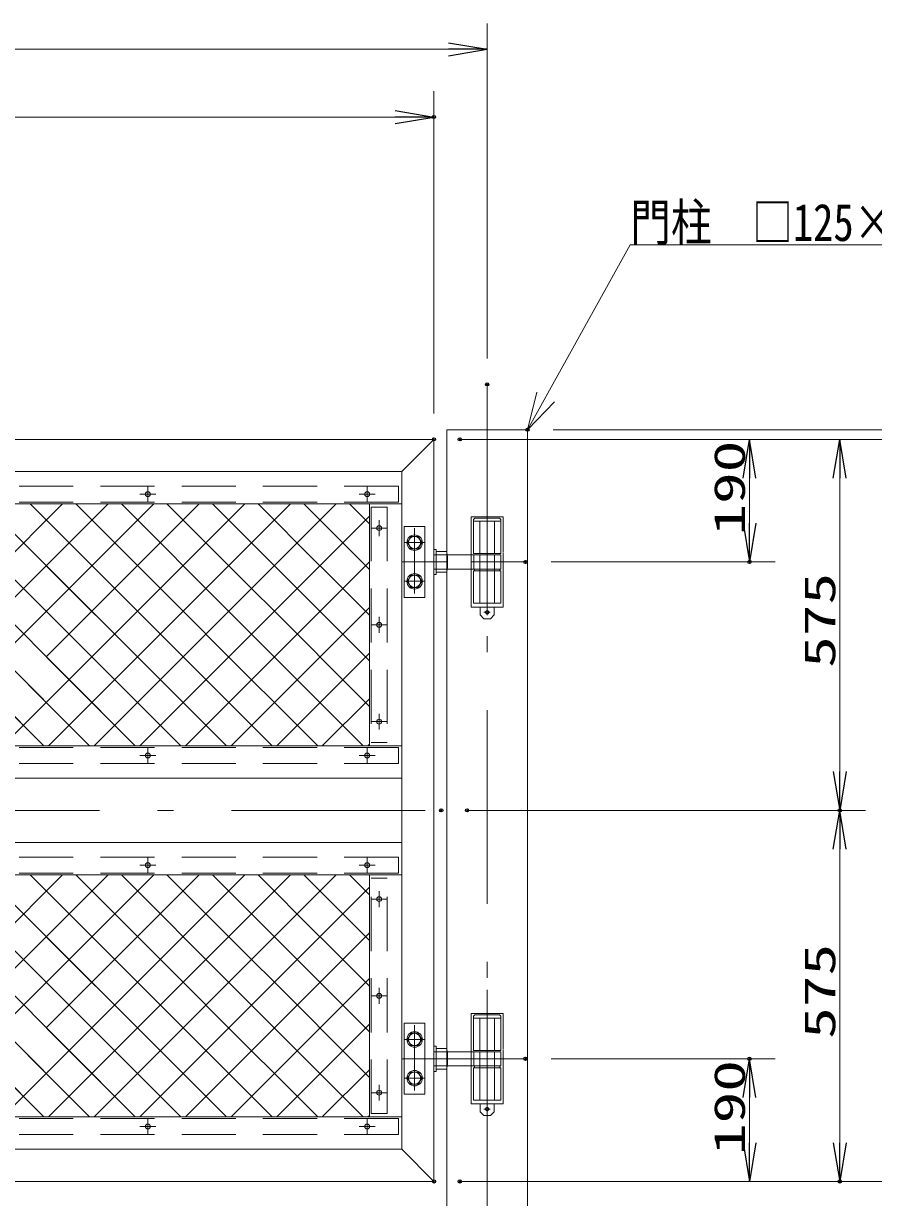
# Model space of a CAD drawing. Units: millimetres, scale not verified. Extents: x -4200 to 4200, y -2970 to 2970.
# Drawn here: x 55 to 1372, y -1298 to 522 of the extents above; entities that cross this region are included whole.
import ezdxf
from ezdxf.enums import TextEntityAlignment as Align

# ---------------------------------------------------------------- set-up
doc = ezdxf.new("R2010")
doc.units = ezdxf.units.MM
doc.header["$LTSCALE"] = 10
doc.header["$PDMODE"] = 32
doc.header["$PDSIZE"] = 5
doc.linetypes.add('USER1', pattern=[50.5, 30, -9, 2.5, -9])
doc.linetypes.add('USER2', pattern=[12.6, 8.4, -4.2])
for name, color, linetype, lineweight in [('0-0_2', 4, 'Continuous', 18), ('0-1_0', 7, 'Continuous', 25), ('0-3_30', 3, 'USER1', 9), ('0-4_6', 7, 'Continuous', 9), ('0-8_23', 7, 'USER2', 9), ('0-9_1', 7, 'Continuous', 9), ('0-C_16', 7, 'Continuous', 9), ('0-D_4', 7, 'USER2', 9), ('0-E_24', 7, 'Continuous', 9), ('0-F_20', 7, 'Continuous', 9), ('1-6_8', 6, 'Continuous', 9), ('1-8_2網', 2, 'Continuous', 25)]:
    doc.layers.add(name, color=color, linetype=linetype, lineweight=lineweight)
doc.layers.add('0-2_Defpoints', color=7, linetype='Continuous')
doc.styles.add('ＭＳ ゴシック', font='')
doc.styles.get('ＭＳ ゴシック').set_extended_font_data('MS Gothic')

# ---------------------------------------------------------------- blocks, each defined once
blk = doc.blocks.new('_OPEN')
at = {"layer": '0-1_0'}
blk.add_line((-10, 1.667), (0, 0), dxfattribs=at)
blk.add_lwpolyline([(-10, -1.667), (0, 0), (-10, 0)], dxfattribs=at)

msp = doc.modelspace()

# ---------------------------------------------------------------- linework, layer by layer
at = {"layer": '0-0_2'}
for p, q in [((773.34, 2.6), (773.34, 521.91)), ((713.34, 481.91), (-3166.66, 481.91)), ((690.84, -82.65), (690.84, 416.91)), ((-1156.16, 376.91), (630.84, 376.91)), ((875.84, -107.65), (1639.89, -107.65)), ((875.84, -107.65), (1766.89, -107.65)), ((730.84, -122.65), (1499.89, -122.65)), ((730.84, -122.65), (1639.89, -122.65)), ((770.84, -122.65), (1219.89, -122.65)), ((770.84, -122.65), (1359.89, -122.65)), ((770.84, -122.65), (1639.89, -122.65)), ((1179.89, -182.65), (1179.89, -252.65)), ((1319.89, -182.65), (1319.89, -637.65)), ((872.57, -312.65), (1219.89, -312.65)), ((742.12, -697.65), (1359.89, -697.65)), ((782.12, -697.65), (1359.89, -697.65)), ((1319.89, -757.65), (1319.89, -1212.65)), ((872.57, -1082.65), (1219.89, -1082.65)), ((1179.89, -1212.65), (1179.89, -1142.65)), ((730.84, -1272.65), (1499.89, -1272.65)), ((730.84, -1272.65), (1499.89, -1272.65)), ((770.84, -1272.65), (1219.89, -1272.65)), ((770.84, -1272.65), (1359.89, -1272.65))]:
    msp.add_line(p, q, dxfattribs=at)
at = {"layer": '0-0_2', "lineweight": 9}
for p, q in [((640.84, -1172.65), (-1166.16, -1172.65)), ((640.84, -1222.65), (-1166.16, -1222.65)), ((690.84, -1272.65), (-1216.16, -1272.65))]:
    msp.add_line(p, q, dxfattribs=at)
at = {"layer": '0-2_Defpoints'}
for p in [(690.84, 376.91), (773.34, -37.4), (835.84, -107.65), (690.84, -122.65), (690.84, -122.65), (730.84, -122.65), (832.57, -312.65), (1179.89, -312.65), (702.12, -697.65), (742.12, -697.65), (1319.89, -697.65), (832.57, -1082.65), (1179.89, -1082.65), (690.84, -1272.65), (730.84, -1272.65), (730.84, -1272.65), (1319.89, -1272.65)]:
    msp.add_point(p, dxfattribs=at)
at = {"layer": '0-3_30'}
for p, q in [((773.34, -37.4), (773.34, -1847.34)), ((247.34, -219.95), (247.34, -195.34)), ((587.34, -219.95), (587.34, -195.34)), ((259.64, -207.65), (235.03, -207.65)), ((599.64, -207.65), (575.03, -207.65)), ((605.84, -272.45), (605.84, -247.84)), ((618.14, -260.15), (593.53, -260.15)), ((605.84, -422.45), (605.84, -397.84)), ((618.14, -410.15), (593.53, -410.15)), ((618.14, -410.15), (593.53, -410.15)), ((618.14, -560.15), (593.53, -560.15)), ((605.84, -547.84), (605.84, -572.45)), ((247.34, -600.34), (247.34, -624.95)), ((587.34, -600.34), (587.34, -624.95)), ((259.64, -612.65), (235.03, -612.65)), ((599.64, -612.65), (575.03, -612.65)), ((-3157.8, -697.65), (702.12, -697.65)), ((247.34, -794.95), (247.34, -770.34)), ((587.34, -794.95), (587.34, -770.34)), ((259.64, -782.65), (235.03, -782.65)), ((599.64, -782.65), (575.03, -782.65)), ((618.14, -835.15), (593.53, -835.15)), ((605.84, -847.45), (605.84, -822.84)), ((605.84, -997.45), (605.84, -972.84)), ((618.14, -985.15), (593.53, -985.15)), ((618.14, -985.15), (593.53, -985.15)), ((605.84, -1122.84), (605.84, -1147.45)), ((618.14, -1135.15), (593.53, -1135.15)), ((247.34, -1175.34), (247.34, -1199.95)), ((587.34, -1175.34), (587.34, -1199.95)), ((259.64, -1187.65), (235.03, -1187.65)), ((599.64, -1187.65), (575.03, -1187.65))]:
    msp.add_line(p, q, dxfattribs=at)
at = {"layer": '0-4_6'}
for p, q in [((710.84, -107.65), (710.84, -1672.65)), ((710.84, -107.65), (835.84, -107.65)), ((835.84, -107.65), (835.84, -1672.65))]:
    msp.add_line(p, q, dxfattribs=at)
at = {"layer": '0-8_23', "linetype": 'Continuous'}
for p, q in [((640.84, -206.38), (640.84, -312.65)), ((835.84, -206.38), (835.84, -426.05)), ((640.84, -312.65), (640.84, -426.05)), ((640.84, -976.38), (640.84, -1082.65)), ((835.84, -976.38), (835.84, -1196.05)), ((640.84, -1082.65), (640.84, -1196.05)), ((710.84, -1099.95), (710.84, -1196.05)), ((690.84, -1117.65), (690.84, -1196.05))]:
    msp.add_line(p, q, dxfattribs=at)
at = {"layer": '0-9_1'}
for p, q in [((835.84, -107.65), (850.46, -49.46)), ((835.84, -107.65), (877.6, -64.56)), ((-1216.16, -122.65), (690.84, -122.65)), ((-1166.16, -172.65), (640.84, -172.65)), ((-1166.16, -222.65), (640.84, -222.65))]:
    msp.add_line(p, q, dxfattribs=at)
msp.add_lwpolyline([(835.84, -107.65), (995.19, 178.61), (1625.19, 178.61)], dxfattribs=at)
for centre in [(247.34, -207.65), (587.34, -207.65), (605.84, -260.15), (605.84, -410.15), (605.84, -560.15), (247.34, -612.65), (587.34, -612.65), (247.34, -782.65), (587.34, -782.65), (605.84, -835.15), (605.84, -985.15), (605.84, -1135.15), (247.34, -1187.65), (587.34, -1187.65)]:
    msp.add_circle(centre, 3.75, dxfattribs=at)
at = {"layer": '0-C_16'}
for p, q in [((640.84, -597.65), (-1166.16, -597.65)), ((640.84, -647.65), (-1166.16, -647.65)), ((640.84, -747.65), (-948.69, -747.65)), ((640.84, -797.65), (-1166.16, -797.65))]:
    msp.add_line(p, q, dxfattribs=at)
at = {"layer": '0-D_4', "linetype": 'Continuous'}
for p, q in [((690.84, -122.65), (690.84, -1272.65)), ((640.84, -172.65), (640.84, -1222.65)), ((590.84, -222.65), (590.84, -597.65)), ((590.84, -797.65), (590.84, -1172.65)), ((690.84, -1124.65), (690.84, -1272.65))]:
    msp.add_line(p, q, dxfattribs=at)
at = {"layer": '0-D_4'}
for p, q in [((635.79, -195.15), (-1161.16, -195.15)), ((635.79, -195.15), (635.79, -220.15)), ((635.79, -220.15), (-1161.16, -220.15)), ((593.34, -227.65), (593.34, -592.65)), ((618.34, -227.65), (593.34, -227.65)), ((618.34, -227.65), (618.34, -592.65)), ((635.79, -600.15), (-1161.16, -600.15)), ((618.34, -592.65), (593.34, -592.65)), ((635.79, -625.15), (635.79, -600.15)), ((635.79, -625.15), (-1161.16, -625.15)), ((635.79, -770.15), (-1161.16, -770.15)), ((635.79, -770.15), (635.79, -795.15)), ((635.79, -795.15), (-1161.16, -795.15)), ((593.34, -1167.65), (593.34, -802.65)), ((618.34, -802.65), (593.34, -802.65)), ((618.34, -1167.65), (618.34, -802.65)), ((635.79, -1175.15), (-1161.16, -1175.15)), ((618.34, -1167.65), (593.34, -1167.65)), ((635.79, -1200.15), (635.79, -1175.15)), ((635.79, -1200.15), (-1161.16, -1200.15))]:
    msp.add_line(p, q, dxfattribs=at)
at = {"layer": '0-E_24', "linetype": 'USER2'}
for p, q in [((773.34, -277.65), (773.34, -347.65)), ((832.57, -312.65), (655.44, -312.65)), ((773.34, -1047.65), (773.34, -1117.65)), ((832.57, -1082.65), (651.44, -1082.65))]:
    msp.add_line(p, q, dxfattribs=at)
at = {"layer": '0-E_24'}
for p, q in [((773.34, -975.88), (773.34, -1195.55)), ((773.34, -978.88), (773.34, -1198.55)), ((773.34, -978.88), (773.34, -1198.55)), ((832.57, -1082.65), (651.44, -1082.65))]:
    msp.add_line(p, q, dxfattribs=at)
at = {"layer": '0-F_20'}
for p, q in [((640.84, -172.65), (690.84, -122.65)), ((640.84, -1222.65), (690.84, -1272.65))]:
    msp.add_line(p, q, dxfattribs=at)
at = {"layer": '1-6_8', "linetype": 'USER2'}
for p, q in [((748.34, -242.65), (748.34, -312.65)), ((752.34, -249.65), (752.34, -246.65)), ((761.84, -249.65), (761.84, -299.65)), ((784.84, -299.65), (784.84, -249.65)), ((794.34, -249.65), (794.34, -246.65)), ((794.69, -249.65), (794.69, -299.65)), ((710.84, -301.65), (794.34, -301.65)), ((748.34, -301.65), (748.34, -313.65)), ((751.99, -299.65), (794.69, -299.65)), ((752.55, -301.65), (752.55, -313.65)), ((761.84, -301.65), (761.84, -326.65)), ((784.84, -326.65), (784.84, -301.65)), ((794.34, -313.65), (794.34, -301.65)), ((798.34, -314.65), (798.34, -298.65)), ((710.84, -323.65), (794.34, -323.65)), ((748.34, -323.65), (748.34, -311.65)), ((748.34, -382.65), (748.34, -312.65)), ((751.99, -326.65), (794.69, -326.65)), ((752.55, -323.65), (752.55, -311.65)), ((753.84, -323.65), (753.84, -326.65)), ((753.84, -323.65), (792.84, -323.65)), ((761.84, -376.65), (761.84, -326.65)), ((784.84, -326.65), (784.84, -376.65)), ((792.84, -323.65), (792.84, -326.65)), ((794.34, -311.65), (794.34, -323.65)), ((794.69, -376.65), (794.69, -326.65)), ((798.34, -312.65), (798.34, -328.65)), ((762.34, -383.65), (762.34, -394.65)), ((784.34, -383.65), (784.34, -394.65)), ((748.34, -1012.65), (748.34, -1082.65)), ((752.34, -1019.65), (752.34, -1016.65)), ((794.34, -1019.65), (794.34, -1016.65)), ((761.84, -1019.65), (761.84, -1069.65)), ((784.84, -1069.65), (784.84, -1019.65)), ((794.69, -1019.65), (794.69, -1069.65)), ((710.84, -1071.65), (794.34, -1071.65)), ((748.34, -1071.65), (748.34, -1083.65)), ((751.99, -1069.65), (794.69, -1069.65)), ((752.55, -1071.65), (752.55, -1083.65)), ((761.84, -1071.65), (761.84, -1096.65)), ((784.84, -1096.65), (784.84, -1071.65)), ((794.34, -1083.65), (794.34, -1071.65)), ((798.34, -1084.65), (798.34, -1068.65)), ((748.34, -1093.65), (748.34, -1081.65)), ((748.34, -1152.65), (748.34, -1082.65)), ((752.55, -1093.65), (752.55, -1081.65)), ((794.34, -1081.65), (794.34, -1093.65)), ((798.34, -1082.65), (798.34, -1098.65)), ((710.84, -1093.65), (794.34, -1093.65)), ((751.99, -1096.65), (794.69, -1096.65)), ((753.84, -1093.65), (753.84, -1096.65)), ((753.84, -1093.65), (792.84, -1093.65)), ((761.84, -1146.65), (761.84, -1096.65)), ((784.84, -1096.65), (784.84, -1146.65)), ((792.84, -1093.65), (792.84, -1096.65)), ((794.69, -1146.65), (794.69, -1096.65)), ((762.34, -1153.65), (762.34, -1164.65)), ((784.34, -1153.65), (784.34, -1164.65))]:
    msp.add_line(p, q, dxfattribs=at)
at = {"layer": '1-6_8', "linetype": 'USER1'}
for p, q in [((773.34, -244.11), (773.34, -394.95)), ((660.84, -361.63), (660.84, -260.36)), ((644.84, -282.65), (676.84, -282.65)), ((644.84, -342.65), (676.84, -342.65)), ((773.34, -1009.11), (773.34, -1159.95)), ((660.84, -1131.63), (660.84, -1030.36)), ((644.84, -1052.65), (676.84, -1052.65)), ((644.84, -1112.65), (676.84, -1112.65))]:
    msp.add_line(p, q, dxfattribs=at)
at = {"layer": '1-6_8'}
for p, q in [((644.84, -257.65), (644.84, -367.65)), ((644.84, -257.65), (676.84, -257.65)), ((676.84, -257.65), (676.84, -367.65)), ((690.84, -257.65), (690.84, -367.65)), ((649.89, -282.65), (655.33, -273.15)), ((649.89, -282.65), (655.33, -292.15)), ((660.84, -273.15), (655.33, -273.15)), ((660.84, -273.15), (666.34, -273.15)), ((671.79, -282.65), (666.34, -273.15)), ((671.79, -282.65), (666.34, -292.15)), ((660.84, -292.15), (655.33, -292.15)), ((660.84, -292.15), (666.34, -292.15)), ((690.84, -293.15), (694.04, -293.15)), ((690.84, -301.65), (710.84, -301.65)), ((694.04, -332.15), (694.04, -293.15)), ((694.04, -296.65), (710.04, -296.65)), ((712.04, -304.61), (712.04, -320.61)), ((751.99, -299.65), (794.69, -299.65)), ((657.64, -312.65), (641.64, -312.65)), ((690.84, -323.65), (710.84, -323.65)), ((694.04, -312.65), (710.04, -312.65)), ((694.04, -312.65), (710.04, -312.65)), ((649.89, -342.65), (655.33, -333.15)), ((649.89, -342.65), (655.33, -352.15)), ((660.84, -333.15), (655.33, -333.15)), ((660.84, -333.15), (666.34, -333.15)), ((671.79, -342.65), (666.34, -333.15)), ((671.79, -342.65), (666.34, -352.15)), ((690.84, -332.15), (694.04, -332.15)), ((694.04, -328.65), (709.68, -328.65)), ((660.84, -352.15), (655.33, -352.15)), ((660.84, -352.15), (666.34, -352.15)), ((644.84, -367.65), (676.84, -367.65)), ((768.04, -390.65), (778.13, -390.65)), ((644.84, -1027.65), (644.84, -1137.65)), ((644.84, -1027.65), (676.84, -1027.65)), ((676.84, -1027.65), (676.84, -1137.65)), ((690.84, -1027.65), (690.84, -1137.65)), ((649.89, -1052.65), (655.33, -1043.15)), ((649.89, -1052.65), (655.33, -1062.15)), ((660.84, -1043.15), (655.33, -1043.15)), ((660.84, -1043.15), (666.34, -1043.15)), ((671.79, -1052.65), (666.34, -1043.15)), ((671.79, -1052.65), (666.34, -1062.15)), ((660.84, -1062.15), (655.33, -1062.15)), ((660.84, -1062.15), (666.34, -1062.15)), ((690.84, -1063.15), (694.04, -1063.15)), ((690.84, -1071.65), (710.84, -1071.65)), ((694.04, -1102.15), (694.04, -1063.15)), ((694.04, -1066.65), (710.04, -1066.65)), ((751.99, -1069.65), (794.69, -1069.65)), ((657.64, -1082.65), (641.64, -1082.65)), ((694.04, -1082.65), (710.04, -1082.65)), ((694.04, -1082.65), (710.04, -1082.65)), ((712.04, -1074.61), (712.04, -1090.61)), ((649.89, -1112.65), (655.33, -1103.15)), ((660.84, -1103.15), (655.33, -1103.15)), ((660.84, -1103.15), (666.34, -1103.15)), ((671.79, -1112.65), (666.34, -1103.15)), ((690.84, -1093.65), (710.84, -1093.65)), ((690.84, -1102.15), (694.04, -1102.15)), ((694.04, -1098.65), (709.68, -1098.65)), ((649.89, -1112.65), (655.33, -1122.15)), ((660.84, -1122.15), (655.33, -1122.15)), ((660.84, -1122.15), (666.34, -1122.15)), ((671.79, -1112.65), (666.34, -1122.15)), ((644.84, -1137.65), (676.84, -1137.65)), ((768.04, -1160.65), (778.13, -1160.65))]:
    msp.add_line(p, q, dxfattribs=at)
at = {"layer": '1-6_8', "linetype": 'USER2'}
for points in [[(748.34, -242.65), (798.34, -242.65), (798.34, -297.65)], [(751.99, -299.65), (751.99, -249.65), (794.69, -249.65)], [(773.34, -244.65), (754.34, -244.65), (752.34, -246.65)], [(773.34, -244.65), (792.34, -244.65), (794.34, -246.65)], [(751.99, -326.65), (751.99, -376.65), (794.69, -376.65)], [(748.34, -382.65), (798.34, -382.65), (798.34, -327.65)], [(773.34, -400.65), (768.34, -400.65), (762.34, -394.65)], [(773.34, -400.65), (778.34, -400.65), (784.34, -394.65)], [(748.34, -1012.65), (798.34, -1012.65), (798.34, -1067.65)], [(773.34, -1014.65), (754.34, -1014.65), (752.34, -1016.65)], [(773.34, -1014.65), (792.34, -1014.65), (794.34, -1016.65)], [(751.99, -1069.65), (751.99, -1019.65), (794.69, -1019.65)], [(748.34, -1152.65), (798.34, -1152.65), (798.34, -1097.65)], [(751.99, -1096.65), (751.99, -1146.65), (794.69, -1146.65)], [(773.34, -1170.65), (768.34, -1170.65), (762.34, -1164.65)], [(773.34, -1170.65), (778.34, -1170.65), (784.34, -1164.65)]]:
    msp.add_lwpolyline(points, dxfattribs=at)
at = {"layer": '1-6_8'}
for centre, radius in [((660.84, -282.65), 12), ((660.84, -282.65), 9.5), ((660.84, -342.65), 12), ((660.84, -342.65), 9.5), ((660.84, -1052.65), 12), ((660.84, -1052.65), 9.5), ((660.84, -1112.65), 12), ((660.84, -1112.65), 9.5)]:
    msp.add_circle(centre, radius, dxfattribs=at)
at = {"layer": '1-6_8', "linetype": 'USER2'}
for centre in [(773.34, -390.65), (773.34, -1160.65)]:
    msp.add_circle(centre, 2.5, dxfattribs=at)
at = {"layer": '1-6_8'}
for centre in [(695.04, -304.65), (695.04, -320.65), (695.04, -1074.65), (695.04, -1090.65)]:
    msp.add_arc(centre, 17, 331.92709, 28.07291, dxfattribs=at)
at = {"layer": '1-8_2網'}
for p, q in [((86.31, -597.65), (-288.69, -222.65)), ((-260.06, -597.65), (114.94, -222.65)), ((157.03, -597.65), (-217.97, -222.65)), ((-189.35, -597.65), (185.65, -222.65)), ((227.74, -597.65), (-147.26, -222.65)), ((-118.64, -597.65), (256.36, -222.65)), ((298.45, -597.65), (-76.55, -222.65)), ((369.16, -597.65), (-5.84, -222.65)), ((22.79, -597.65), (397.79, -222.65)), ((90.94, -458.78), (327.08, -222.65)), ((331.97, -419.04), (135.58, -222.65)), ((376.49, -392.84), (206.29, -222.65)), ((421, -366.65), (277, -222.65)), ((465.52, -340.45), (347.71, -222.65)), ((358.32, -403.53), (539.21, -222.65)), ((510.03, -314.26), (418.42, -222.65)), ((554.55, -288.07), (489.13, -222.65)), ((590.84, -253.64), (559.84, -222.65)), ((530.13, -302.43), (590.84, -241.73)), ((564.05, -297.56), (554.55, -288.07)), ((493.48, -339.08), (530.13, -302.43)), ((590.84, -324.35), (564.05, -297.56)), ((305.63, -597.65), (590.84, -312.44)), ((519.53, -323.76), (510.03, -314.26)), ((590.84, -395.06), (519.53, -323.76)), ((234.92, -597.65), (493.48, -339.08)), ((475.01, -349.95), (465.52, -340.45)), ((590.84, -465.77), (475.01, -349.95)), ((430.5, -376.14), (421, -366.65)), ((590.84, -536.49), (430.5, -376.14)), ((376.34, -597.65), (590.84, -383.15)), ((385.98, -402.34), (376.49, -392.84)), ((321.67, -440.18), (358.32, -403.53)), ((581.29, -597.65), (385.98, -402.34)), ((341.47, -428.53), (331.97, -419.04)), ((510.58, -597.65), (341.47, -428.53)), ((164.21, -597.65), (321.67, -440.18)), ((447.05, -597.65), (590.84, -453.86)), ((64.87, -576.21), (-8.85, -502.48)), ((109.39, -550.01), (61.86, -502.48)), ((517.76, -597.65), (590.84, -524.57)), ((118.89, -559.51), (109.39, -550.01)), ((157.03, -597.65), (118.89, -559.51)), ((74.37, -585.7), (64.87, -576.21)), ((86.31, -597.65), (74.37, -585.7)), ((588.47, -597.65), (590.84, -595.28)), ((86.31, -1172.65), (-288.69, -797.65)), ((-260.06, -1172.65), (114.94, -797.65)), ((157.03, -1172.65), (-217.97, -797.65)), ((-189.35, -1172.65), (185.65, -797.65)), ((227.74, -1172.65), (-147.26, -797.65)), ((-118.64, -1172.65), (256.36, -797.65)), ((298.45, -1172.65), (-76.55, -797.65)), ((369.16, -1172.65), (-5.84, -797.65)), ((22.79, -1172.65), (397.79, -797.65)), ((90.94, -1033.78), (327.08, -797.65)), ((331.97, -994.04), (135.58, -797.65)), ((376.49, -967.84), (206.29, -797.65)), ((421, -941.65), (277, -797.65)), ((465.52, -915.45), (347.71, -797.65)), ((358.32, -978.53), (539.21, -797.65)), ((510.03, -889.26), (418.42, -797.65)), ((554.55, -863.07), (489.13, -797.65)), ((590.84, -828.64), (559.84, -797.65)), ((530.13, -877.43), (590.84, -816.73)), ((564.05, -872.56), (554.55, -863.07)), ((590.84, -899.35), (564.05, -872.56)), ((305.63, -1172.65), (590.84, -887.44)), ((493.48, -914.08), (530.13, -877.43)), ((519.53, -898.76), (510.03, -889.26)), ((590.84, -970.06), (519.53, -898.76)), ((234.92, -1172.65), (493.48, -914.08)), ((475.01, -924.95), (465.52, -915.45)), ((590.84, -1040.77), (475.01, -924.95)), ((430.5, -951.14), (421, -941.65)), ((376.34, -1172.65), (590.84, -958.15)), ((590.84, -1111.49), (430.5, -951.14)), ((321.67, -1015.18), (358.32, -978.53)), ((385.98, -977.34), (376.49, -967.84)), ((581.29, -1172.65), (385.98, -977.34)), ((341.47, -1003.53), (331.97, -994.04)), ((164.21, -1172.65), (321.67, -1015.18)), ((510.58, -1172.65), (341.47, -1003.53)), ((447.05, -1172.65), (590.84, -1028.86)), ((64.87, -1151.21), (-8.85, -1077.48)), ((109.39, -1125.01), (61.86, -1077.48)), ((517.76, -1172.65), (590.84, -1099.57)), ((118.89, -1134.51), (109.39, -1125.01)), ((157.03, -1172.65), (118.89, -1134.51)), ((74.37, -1160.7), (64.87, -1151.21)), ((86.31, -1172.65), (74.37, -1160.7)), ((588.47, -1172.65), (590.84, -1170.28))]:
    msp.add_line(p, q, dxfattribs=at)
for points in [[(439.87, -597.65), (296.95, -454.73), (287.45, -445.23), (64.87, -222.65)], [(93.5, -597.65), (149.87, -541.28), (186.52, -504.63), (468.5, -222.65)], [(369.16, -597.65), (252.43, -480.92), (242.94, -471.43), (90.94, -319.43)], [(298.45, -597.65), (207.92, -507.12), (198.42, -497.62), (90.94, -390.14)], [(227.74, -597.65), (163.4, -533.31), (153.91, -523.82), (90.94, -460.85)], [(439.87, -1172.65), (296.95, -1029.73), (287.45, -1020.23), (64.87, -797.65)], [(93.5, -1172.65), (149.87, -1116.28), (186.52, -1079.63), (468.5, -797.65)], [(369.16, -1172.65), (252.43, -1055.92), (242.94, -1046.43), (90.94, -894.43)], [(298.45, -1172.65), (207.92, -1082.12), (198.42, -1072.62), (90.94, -965.14)], [(227.74, -1172.65), (163.4, -1108.31), (153.91, -1098.82), (90.94, -1035.85)]]:
    msp.add_lwpolyline(points, dxfattribs=at)

# ---------------------------------------------------------------- block references
at = {"layer": '0-0_2', "xscale": 6, "yscale": 6}
for p in [(773.34, 481.91), (690.84, 376.91)]:
    msp.add_blockref('_OPEN', p, dxfattribs=at)
for p, rotation in [((1179.89, -122.65), 90), ((1319.89, -122.65), 90), ((1179.89, -312.65), 270), ((1319.89, -697.65), 270), ((1319.89, -697.65), 90), ((1179.89, -1082.65), 90), ((1179.89, -1272.65), 270), ((1319.89, -1272.65), 270)]:
    msp.add_blockref('_OPEN', p, dxfattribs=dict(at, rotation=rotation))

# ---------------------------------------------------------------- texts
at = {"layer": '0-0_2', "style": 'ＭＳ ゴシック', "width": 1.5}
for s, p in [('190', (1187.35, -271.81)), ('575', (1327.35, -476.81)), ('575', (1327.35, -1051.81)), ('190', (1187.35, -1231.81))]:
    msp.add_text(s, height=48.09, rotation=90, dxfattribs=at).set_placement(p, align=Align.BOTTOM_LEFT)
at = {"layer": '0-9_1', "style": 'ＭＳ ゴシック', "width": 0.8}
msp.add_text('門柱\u3000□125×125×3.2', height=57.73, dxfattribs=at).set_placement((995.19, 167.51), align=Align.BOTTOM_LEFT)

doc.saveas('drawing.dxf')
